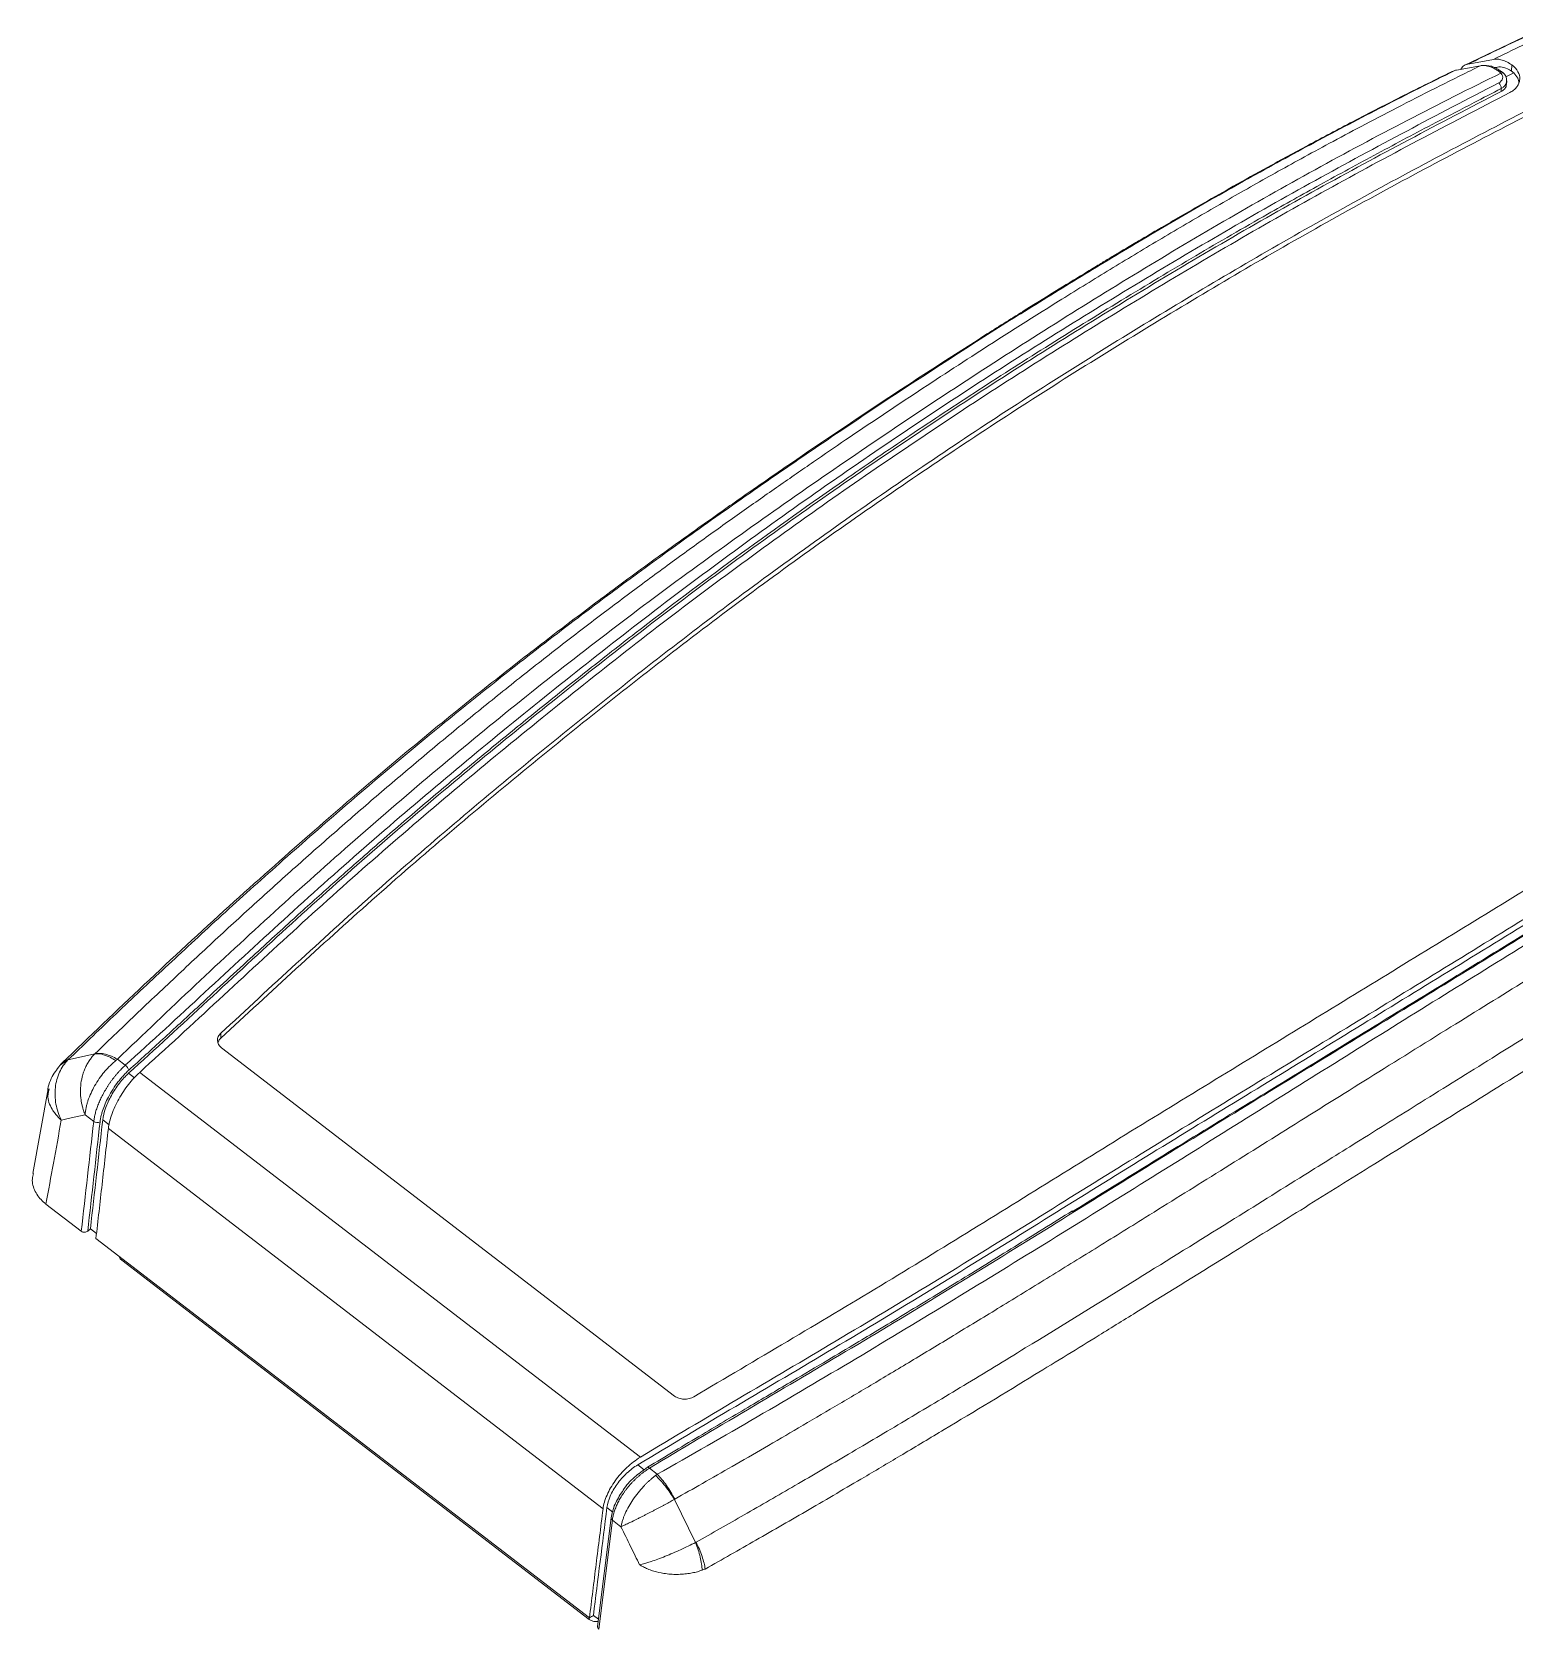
# Model space of a CAD drawing. Header units: inches. Extents: x 319 to 1827, y 1181 to 1488.
# Drawn here: x 1080.4 to 1131.9, y 1253.7 to 1309.1 of the extents above; entities that cross this region are included whole.
import ezdxf

# ---------------------------------------------------------------- set-up
doc = ezdxf.new("R2010")
doc.units = ezdxf.units.IN

msp = doc.modelspace()

# ---------------------------------------------------------------- linework, layer by layer
at = {"color": 7, "linetype": 'Continuous', "lineweight": 15}
for p, q in [((1132.181, 1308.948), (1130.119, 1307.961)), ((1129.772, 1307.773), (1129.668, 1307.74)), ((1131.158, 1307.889), (1131.273, 1307.911)), ((1131.49, 1307.694), (1131.421, 1307.754)), ((1131.764, 1307.768), (1131.777, 1307.984)), ((1131.59, 1307.309), (1131.597, 1307.437)), ((1087, 1274.413), (1086.994, 1274.232)), ((1087.018, 1273.907), (1102.737, 1261.827)), ((1081.496, 1273.384), (1081.442, 1273.329)), ((1083.684, 1273.295), (1083.413, 1273.503)), ((1101.549, 1259.705), (1084.182, 1273.051)), ((1081.013, 1272.482), (1080.477, 1269.543)), ((1081.013, 1272.316), (1081.039, 1272.478)), ((1082.29, 1271.578), (1082.589, 1271.349)), ((1083.096, 1271.099), (1100.254, 1257.913)), ((1080.932, 1268.482), (1082.158, 1267.54)), ((1082.38, 1267.549), (1082.474, 1267.63)), ((1082.685, 1267.468), (1082.474, 1267.63)), ((1082.665, 1267.289), (1099.783, 1254.134)), ((1083.56, 1266.543), (1099.772, 1254.084)), ((1102.134, 1259.116), (1101.863, 1259.324)), ((1103.463, 1256.751), (1102.73, 1258.245)), ((1100.536, 1257.605), (1100.065, 1253.833)), ((1100.577, 1257.525), (1100.105, 1253.747)), ((1100.577, 1257.525), (1100.875, 1257.295)), ((1099.921, 1254.221), (1100.097, 1254.086))]:
    msp.add_line(p, q, dxfattribs=at)
at = {"color": 8, "linetype": 'Continuous', "lineweight": 15}
for p, q in [((1131.192, 1307.872), (1131.273, 1307.911)), ((1131.568, 1307.573), (1131.842, 1307.706)), ((1131.407, 1307.165), (1131.401, 1307.058)), ((1081.453, 1273.326), (1081.465, 1273.349)), ((1081.695, 1273.481), (1081.454, 1273.327)), ((1084.006, 1272.86), (1083.799, 1273.019)), ((1082.899, 1271.4), (1083.123, 1271.228)), ((1083.562, 1266.599), (1083.56, 1266.543)), ((1101.686, 1259.272), (1101.462, 1259.444)), ((1100.388, 1257.96), (1100.592, 1257.803)), ((1099.772, 1254.084), (1099.775, 1254.14))]:
    msp.add_line(p, q, dxfattribs=at)
at = {"color": 7, "linetype": 'Continuous', "lineweight": 15, "flags": 128}
for points in [[(1131.141, 1308.177), (1130.695, 1308.092), (1130.249, 1308.008)], [(1130.688, 1307.956), (1130.242, 1307.871), (1129.796, 1307.787)], [(1081.695, 1273.481), (1082.163, 1273.586), (1082.63, 1273.692)], [(1081.706, 1273.492), (1081.7, 1273.486), (1081.695, 1273.481)]]:
    msp.add_lwpolyline(points, dxfattribs=at)
at = {"color": 7, "linetype": 'Continuous', "lineweight": 15}
for centre, radius, start, end in [((1129.844, 1307.691), 0.107, 84.9355, 116.2815), ((1130.736, 1307.86), 0.107, 84.961, 116.2513), ((1131.164, 1307.174), 0.243, 357.9513, 49.4288), ((1083.556, 1273.078), 0.252, 10.7896, 59.5438), ((1082.707, 1271.513), 0.202, 234.0036, 300.2209)]:
    msp.add_arc(centre, radius, start, end, dxfattribs=at)
at = {"color": 8, "linetype": 'Continuous', "lineweight": 15}
for centre, radius, start, end in [((1131.39, 1307.687), 0.074, 65.0996, 127.459), ((1131.438, 1307.627), 0.0826, 37.4113, 119.2902), ((1101.801, 1259.279), 0.077, 36.2227, 94.6237)]:
    msp.add_arc(centre, radius, start, end, dxfattribs=at)
at = {"color": 7, "linetype": 'Continuous', "lineweight": 15}
for points in [[(1130.249, 1308.008), (1130.917, 1308.334), (1131.591, 1308.656), (1132.27, 1308.975)], [(1131.141, 1308.177), (1131.806, 1308.501), (1132.467, 1308.817), (1133.131, 1309.127)], [(1131.842, 1307.706), (1131.818, 1307.729), (1131.792, 1307.75), (1131.764, 1307.768)], [(1131.777, 1307.984), (1131.804, 1307.965), (1131.83, 1307.944), (1131.853, 1307.922)], [(1082.637, 1273.699), (1082.635, 1273.697), (1082.633, 1273.694), (1082.63, 1273.692)], [(1082.158, 1267.54), (1082.302, 1268.81), (1082.445, 1270.079), (1082.589, 1271.349)], [(1082.38, 1267.549), (1082.523, 1268.812), (1082.666, 1270.075), (1082.809, 1271.338)], [(1082.899, 1271.4), (1082.758, 1270.143), (1082.616, 1268.886), (1082.474, 1267.63)], [(1102.73, 1258.245), (1102.733, 1258.247), (1102.736, 1258.249), (1102.739, 1258.251)], [(1100.388, 1257.96), (1100.232, 1256.714), (1100.077, 1255.468), (1099.921, 1254.221)], [(1103.479, 1256.759), (1103.474, 1256.756), (1103.469, 1256.754), (1103.463, 1256.751)], [(1099.921, 1254.221), (1099.875, 1254.192), (1099.829, 1254.163), (1099.783, 1254.134)]]:
    msp.add_open_spline(points, degree=3, dxfattribs=at)
for points, knots in [([(1131.777, 1307.984), (1131.719, 1308.023), (1131.662, 1308.057), (1131.548, 1308.114), (1131.492, 1308.136), (1131.385, 1308.169), (1131.333, 1308.179), (1131.233, 1308.187), (1131.185, 1308.185), (1131.141, 1308.177)], [0, 0, 0, 0, 0.25, 0.25, 0.5, 0.5, 0.75, 0.75, 1, 1, 1, 1]), ([(1129.683, 1307.746), (1129.134, 1307.475), (1127.987, 1306.91), (1126.329, 1306.057), (1124.754, 1305.226), (1123.371, 1304.476), (1122.175, 1303.811), (1121.162, 1303.238), (1120.331, 1302.76), (1119.687, 1302.386), (1119.224, 1302.114), (1118.91, 1301.929), (1118.667, 1301.784), (1118.427, 1301.642), (1118.145, 1301.474), (1117.821, 1301.28), (1117.455, 1301.059), (1116.867, 1300.703), (1116.009, 1300.179), (1114.845, 1299.458), (1112.841, 1298.196), (1110.124, 1296.436), (1107.347, 1294.569), (1105.232, 1293.107), (1103.73, 1292.05), (1102.235, 1290.979), (1100.676, 1289.839), (1098.978, 1288.568), (1097.105, 1287.126), (1094.985, 1285.441), (1092.617, 1283.487), (1090.001, 1281.243), (1087.213, 1278.758), (1084.345, 1276.118), (1082.441, 1274.288), (1081.498, 1273.382)], [0, 0, 0, 0, 0.031191, 0.065228, 0.095748, 0.122744, 0.146217, 0.166163, 0.182577, 0.195462, 0.204362, 0.21014, 0.214115, 0.218868, 0.224467, 0.230911, 0.2382, 0.246335, 0.26612, 0.289614, 0.316286, 0.386935, 0.454474, 0.486105, 0.517006, 0.54718, 0.578631, 0.614043, 0.653432, 0.696793, 0.749067, 0.806127, 0.867968, 0.934591, 1, 1, 1, 1]), ([(1081.706, 1273.492), (1081.96, 1273.737), (1082.477, 1274.236), (1083.273, 1274.997), (1084.103, 1275.784), (1084.968, 1276.595), (1085.867, 1277.43), (1086.803, 1278.29), (1087.774, 1279.172), (1088.782, 1280.077), (1089.828, 1281.002), (1091.634, 1282.578), (1094.04, 1284.613), (1096.883, 1286.899), (1099.212, 1288.693), (1101.289, 1290.242), (1103.364, 1291.746), (1105.693, 1293.388), (1108.253, 1295.142), (1110.369, 1296.549), (1111.964, 1297.588), (1112.963, 1298.232), (1113.976, 1298.877), (1115.004, 1299.523), (1116.046, 1300.169), (1117.103, 1300.816), (1118.175, 1301.463), (1119.263, 1302.109), (1120.365, 1302.753), (1121.483, 1303.396), (1122.618, 1304.034), (1123.768, 1304.669), (1124.936, 1305.3), (1126.122, 1305.927), (1127.328, 1306.551), (1128.552, 1307.172), (1129.38, 1307.581), (1129.796, 1307.787)], [0, 0, 0, 0, 0.017702, 0.036086, 0.055154, 0.074904, 0.095337, 0.116454, 0.138256, 0.160743, 0.183916, 0.207777, 0.280078, 0.3408, 0.389904, 0.427377, 0.47094, 0.518955, 0.571422, 0.628339, 0.648305, 0.668508, 0.688949, 0.709629, 0.730548, 0.751705, 0.773101, 0.794736, 0.816611, 0.838726, 0.861079, 0.883662, 0.906474, 0.929517, 0.952786, 0.976283, 1, 1, 1, 1]), ([(1082.637, 1273.699), (1082.886, 1273.94), (1083.383, 1274.419), (1084.13, 1275.133), (1084.874, 1275.839), (1085.613, 1276.534), (1086.346, 1277.218), (1087.073, 1277.891), (1087.795, 1278.553), (1088.513, 1279.205), (1089.23, 1279.851), (1089.947, 1280.49), (1090.665, 1281.125), (1091.388, 1281.757), (1092.114, 1282.387), (1092.846, 1283.014), (1093.584, 1283.64), (1094.329, 1284.264), (1095.079, 1284.885), (1095.834, 1285.503), (1096.592, 1286.115), (1097.348, 1286.719), (1098.1, 1287.312), (1098.843, 1287.89), (1099.575, 1288.454), (1100.296, 1289.001), (1101.005, 1289.534), (1101.702, 1290.053), (1102.391, 1290.56), (1103.071, 1291.056), (1103.744, 1291.542), (1104.408, 1292.018), (1105.064, 1292.484), (1105.708, 1292.937), (1106.338, 1293.378), (1106.951, 1293.804), (1107.725, 1294.338), (1108.931, 1295.161), (1110.758, 1296.388), (1113.216, 1297.999), (1115.328, 1299.34), (1116.899, 1300.314), (1117.74, 1300.83), (1118.58, 1301.34), (1119.424, 1301.845), (1120.271, 1302.347), (1121.12, 1302.843), (1121.968, 1303.332), (1122.818, 1303.816), (1123.689, 1304.304), (1124.61, 1304.811), (1125.617, 1305.356), (1126.737, 1305.952), (1127.976, 1306.597), (1129.305, 1307.273), (1130.225, 1307.727), (1130.688, 1307.956)], [0, 0, 0, 0, 0.017383, 0.034668, 0.051797, 0.068719, 0.085421, 0.101909, 0.118192, 0.134309, 0.150314, 0.16626, 0.182183, 0.198111, 0.214069, 0.230078, 0.246151, 0.262302, 0.278515, 0.294759, 0.311, 0.327166, 0.343164, 0.358903, 0.374347, 0.38949, 0.404331, 0.418895, 0.433226, 0.447364, 0.461321, 0.475083, 0.488637, 0.501943, 0.514941, 0.527571, 0.539781, 0.562669, 0.601732, 0.651759, 0.712612, 0.729622, 0.746406, 0.763176, 0.780018, 0.796906, 0.813801, 0.830605, 0.847282, 0.864236, 0.88209, 0.901558, 0.923293, 0.947553, 0.973539, 1, 1, 1, 1]), ([(1131.397, 1307.699), (1130.304, 1307.164), (1129.223, 1306.618), (1127.075, 1305.503), (1126.01, 1304.934), (1123.891, 1303.768), (1122.837, 1303.17), (1120.739, 1301.951), (1119.695, 1301.329), (1116.574, 1299.43), (1114.511, 1298.123), (1110.417, 1295.438), (1108.384, 1294.06), (1104.344, 1291.222), (1102.338, 1289.762), (1099.37, 1287.495), (1098.387, 1286.727), (1096.437, 1285.164), (1095.47, 1284.37), (1092.595, 1281.954), (1090.711, 1280.3), (1087.011, 1276.937), (1085.195, 1275.229), (1083.413, 1273.503)], [0, 0, 0, 0, 0.0625, 0.0625, 0.125, 0.125, 0.1875, 0.1875, 0.25, 0.25, 0.375, 0.375, 0.5, 0.5, 0.625, 0.625, 0.6875, 0.6875, 0.75, 0.75, 0.875, 0.875, 1, 1, 1, 1]), ([(1130.249, 1308.008), (1130.189, 1307.992), (1130.084, 1307.965), (1130.027, 1307.867), (1130.002, 1307.826)], [0, 0, 0, 0, 0.572452, 1, 1, 1, 1]), ([(1131.345, 1307.746), (1131.325, 1307.759), (1131.287, 1307.786), (1131.23, 1307.821), (1131.174, 1307.853), (1131.118, 1307.881), (1131.063, 1307.904), (1131.01, 1307.924), (1130.958, 1307.94), (1130.908, 1307.952), (1130.86, 1307.96), (1130.814, 1307.964), (1130.77, 1307.965), (1130.728, 1307.962), (1130.701, 1307.958), (1130.688, 1307.956)], [0, 0, 0, 0, 0.081006, 0.161779, 0.242184, 0.32209, 0.40137, 0.479901, 0.557569, 0.634265, 0.709891, 0.784354, 0.857574, 0.929477, 1, 1, 1, 1]), ([(1131.421, 1307.754), (1131.299, 1307.827), (1131.056, 1307.975), (1130.848, 1307.969), (1130.744, 1307.967)], [0, 0, 0, 0, 0.497157, 1, 1, 1, 1]), ([(1131.273, 1307.911), (1131.342, 1307.924), (1131.419, 1307.918), (1131.587, 1307.87), (1131.674, 1307.827), (1131.764, 1307.768)], [0, 0, 0, 0, 0.5, 0.5, 1, 1, 1, 1]), ([(1131.323, 1307.359), (1131.394, 1307.396), (1131.442, 1307.452), (1131.469, 1307.575), (1131.448, 1307.643), (1131.397, 1307.699)], [0, 0, 0, 0, 0.5, 0.5, 1, 1, 1, 1]), ([(1131.397, 1307.699), (1131.389, 1307.707), (1131.373, 1307.724), (1131.354, 1307.738), (1131.345, 1307.746)], [0, 0, 0, 0, 0.499628, 1, 1, 1, 1]), ([(1131.594, 1307.397), (1131.596, 1307.423), (1131.599, 1307.475), (1131.58, 1307.553), (1131.546, 1307.628), (1131.509, 1307.671), (1131.491, 1307.693)], [0, 0, 0, 0, 0.252756, 0.505137, 0.755221, 1, 1, 1, 1]), ([(1131.708, 1307.027), (1131.755, 1307.052), (1131.798, 1307.079), (1131.875, 1307.139), (1131.91, 1307.173), (1131.967, 1307.243), (1131.99, 1307.279), (1132.026, 1307.357), (1132.039, 1307.397), (1132.059, 1307.52), (1132.049, 1307.605), (1131.984, 1307.769), (1131.928, 1307.85), (1131.853, 1307.922)], [0, 0, 0, 0, 0.125, 0.125, 0.25, 0.25, 0.375, 0.375, 0.5, 0.5, 0.75, 0.75, 1, 1, 1, 1]), ([(1131.842, 1307.706), (1131.895, 1307.647), (1131.995, 1307.538), (1132.015, 1307.415), (1132.024, 1307.358)], [0, 0, 0, 0, 0.53806, 1, 1, 1, 1]), ([(1083.684, 1273.295), (1084.608, 1274.131), (1085.521, 1274.975), (1087.347, 1276.661), (1088.259, 1277.504), (1090.097, 1279.179), (1091.024, 1280.009), (1092.901, 1281.647), (1093.849, 1282.457), (1095.757, 1284.055), (1096.718, 1284.845), (1098.647, 1286.403), (1099.614, 1287.173), (1101.557, 1288.69), (1102.534, 1289.437), (1104.501, 1290.906), (1105.491, 1291.628), (1107.483, 1293.048), (1108.484, 1293.747), (1110.497, 1295.124), (1111.508, 1295.801), (1113.544, 1297.135), (1114.568, 1297.792), (1116.627, 1299.084), (1117.661, 1299.72), (1119.734, 1300.974), (1120.774, 1301.591), (1122.86, 1302.803), (1123.908, 1303.397), (1126.013, 1304.56), (1127.069, 1305.129), (1129.19, 1306.253), (1130.255, 1306.807), (1131.323, 1307.359)], [0, 0, 0, 0, 0.0625, 0.0625, 0.125, 0.125, 0.1875, 0.1875, 0.25, 0.25, 0.3125, 0.3125, 0.375, 0.375, 0.4375, 0.4375, 0.5, 0.5, 0.5625, 0.5625, 0.625, 0.625, 0.6875, 0.6875, 0.75, 0.75, 0.8125, 0.8125, 0.875, 0.875, 0.9375, 0.9375, 1, 1, 1, 1]), ([(1131.401, 1307.058), (1130.333, 1306.506), (1129.268, 1305.952), (1127.147, 1304.829), (1126.091, 1304.259), (1123.988, 1303.097), (1122.941, 1302.504), (1120.855, 1301.292), (1119.816, 1300.675), (1117.743, 1299.42), (1116.708, 1298.784), (1114.65, 1297.492), (1113.626, 1296.836), (1111.591, 1295.503), (1110.58, 1294.825), (1108.568, 1293.449), (1107.567, 1292.75), (1105.576, 1291.33), (1104.586, 1290.607), (1102.62, 1289.139), (1101.645, 1288.393), (1099.705, 1286.878), (1098.74, 1286.109), (1096.815, 1284.554), (1095.856, 1283.766), (1093.951, 1282.17), (1093.005, 1281.362), (1091.132, 1279.726), (1090.206, 1278.898), (1088.37, 1277.225), (1087.459, 1276.383), (1085.635, 1274.698), (1084.722, 1273.855), (1083.799, 1273.019)], [0, 0, 0, 0, 0.0625, 0.0625, 0.125, 0.125, 0.1875, 0.1875, 0.25, 0.25, 0.3125, 0.3125, 0.375, 0.375, 0.4375, 0.4375, 0.5, 0.5, 0.5625, 0.5625, 0.625, 0.625, 0.6875, 0.6875, 0.75, 0.75, 0.8125, 0.8125, 0.875, 0.875, 0.9375, 0.9375, 1, 1, 1, 1]), ([(1131.407, 1307.165), (1131.095, 1307.003), (1130.338, 1306.612), (1128.905, 1305.865), (1127.12, 1304.919), (1125.174, 1303.861), (1123.072, 1302.685), (1120.778, 1301.354), (1118.211, 1299.813), (1115.648, 1298.231), (1113.149, 1296.635), (1110.768, 1295.058), (1107.996, 1293.163), (1104.86, 1290.929), (1101.975, 1288.757), (1099.76, 1287.022), (1098.175, 1285.758), (1096.588, 1284.47), (1095.047, 1283.195), (1093.502, 1281.889), (1092.103, 1280.68), (1090.765, 1279.499), (1089.443, 1278.307), (1087.901, 1276.893), (1086.394, 1275.499), (1084.992, 1274.206), (1084.2, 1273.485), (1083.804, 1273.125)], [0, 0, 0, 0, 0.018313, 0.04433, 0.084198, 0.123581, 0.159683, 0.209467, 0.261055, 0.314463, 0.364575, 0.413504, 0.461252, 0.536843, 0.610428, 0.645135, 0.679617, 0.713008, 0.748096, 0.780202, 0.814613, 0.840897, 0.869837, 0.904099, 0.946224, 0.973126, 1, 1, 1, 1]), ([(1131.708, 1307.027), (1130.642, 1306.476), (1129.579, 1305.923), (1127.462, 1304.801), (1126.407, 1304.233), (1124.307, 1303.073), (1123.262, 1302.48), (1121.179, 1301.271), (1120.142, 1300.654), (1118.073, 1299.402), (1117.04, 1298.767), (1114.985, 1297.478), (1113.962, 1296.823), (1111.931, 1295.492), (1110.922, 1294.815), (1108.913, 1293.442), (1107.914, 1292.745), (1105.926, 1291.327), (1104.937, 1290.606), (1102.975, 1289.141), (1102.001, 1288.396), (1100.064, 1286.884), (1099.1, 1286.117), (1097.178, 1284.564), (1096.221, 1283.778), (1094.319, 1282.186), (1093.374, 1281.379), (1091.504, 1279.747), (1090.579, 1278.92), (1088.746, 1277.25), (1087.837, 1276.409), (1086.016, 1274.727), (1085.104, 1273.885), (1084.182, 1273.051)], [0, 0, 0, 0, 0.0625, 0.0625, 0.125, 0.125, 0.1875, 0.1875, 0.25, 0.25, 0.3125, 0.3125, 0.375, 0.375, 0.4375, 0.4375, 0.5, 0.5, 0.5625, 0.5625, 0.625, 0.625, 0.6875, 0.6875, 0.75, 0.75, 0.8125, 0.8125, 0.875, 0.875, 0.9375, 0.9375, 1, 1, 1, 1]), ([(1131.401, 1307.058), (1131.443, 1307.086), (1131.527, 1307.141), (1131.586, 1307.234), (1131.583, 1307.292), (1131.582, 1307.31)], [0, 0, 0, 0, 0.4138168, 0.8276448, 1, 1, 1, 1]), ([(1132.539, 1306.533), (1131.522, 1306.007), (1130.507, 1305.48), (1128.485, 1304.412), (1127.478, 1303.871), (1125.473, 1302.77), (1124.474, 1302.208), (1122.484, 1301.062), (1121.493, 1300.478), (1118.528, 1298.699), (1116.559, 1297.48), (1113.641, 1295.594), (1112.674, 1294.955), (1110.75, 1293.659), (1109.793, 1293.001), (1106.937, 1290.998), (1105.052, 1289.622), (1102.262, 1287.488), (1101.338, 1286.766), (1099.495, 1285.303), (1098.576, 1284.562), (1095.831, 1282.313), (1094.018, 1280.776), (1091.358, 1278.417), (1090.482, 1277.62), (1088.738, 1276.02), (1087.871, 1275.216), (1087, 1274.413)], [0, 0, 0, 0, 0.0625, 0.0625, 0.125, 0.125, 0.1875, 0.1875, 0.25, 0.25, 0.375, 0.375, 0.4375, 0.4375, 0.5, 0.5, 0.625, 0.625, 0.6875, 0.6875, 0.75, 0.75, 0.875, 0.875, 0.9375, 0.9375, 1, 1, 1, 1]), ([(1086.994, 1274.232), (1087.864, 1275.035), (1088.732, 1275.839), (1090.475, 1277.439), (1091.352, 1278.235), (1094.012, 1280.595), (1095.825, 1282.132), (1098.569, 1284.381), (1099.488, 1285.122), (1101.331, 1286.585), (1102.255, 1287.308), (1105.045, 1289.441), (1106.93, 1290.818), (1109.787, 1292.821), (1110.744, 1293.478), (1112.668, 1294.775), (1113.634, 1295.413), (1116.553, 1297.299), (1118.522, 1298.519), (1121.486, 1300.298), (1122.477, 1300.882), (1124.467, 1302.028), (1125.466, 1302.589), (1127.472, 1303.691), (1128.479, 1304.231), (1130.5, 1305.299), (1131.515, 1305.826), (1132.532, 1306.352)], [0, 0, 0, 0, 0.0625, 0.0625, 0.125, 0.125, 0.25, 0.25, 0.3125, 0.3125, 0.375, 0.375, 0.5, 0.5, 0.5625, 0.5625, 0.625, 0.625, 0.75, 0.75, 0.8125, 0.8125, 0.875, 0.875, 0.9375, 0.9375, 1, 1, 1, 1]), ([(1103.407, 1261.804), (1104.488, 1262.445), (1105.571, 1263.084), (1107.732, 1264.364), (1108.808, 1265.005), (1112.014, 1266.946), (1114.121, 1268.256), (1117.261, 1270.202), (1118.304, 1270.847), (1120.387, 1272.126), (1121.427, 1272.759), (1124.529, 1274.654), (1126.575, 1275.906), (1129.613, 1277.769), (1130.621, 1278.387), (1132.627, 1279.621), (1133.624, 1280.236), (1136.598, 1282.08), (1138.555, 1283.308), (1141.472, 1285.123), (1142.441, 1285.724), (1144.368, 1286.919), (1145.325, 1287.512), (1147.229, 1288.693), (1148.175, 1289.28), (1150.058, 1290.455), (1150.994, 1291.042), (1151.928, 1291.632)], [0, 0, 0, 0, 0.0625, 0.0625, 0.125, 0.125, 0.25, 0.25, 0.3125, 0.3125, 0.375, 0.375, 0.5, 0.5, 0.5625, 0.5625, 0.625, 0.625, 0.75, 0.75, 0.8125, 0.8125, 0.875, 0.875, 0.9375, 0.9375, 1, 1, 1, 1]), ([(1101.549, 1259.705), (1102.673, 1260.384), (1103.806, 1261.057), (1106.073, 1262.398), (1107.207, 1263.067), (1109.465, 1264.411), (1110.587, 1265.087), (1112.813, 1266.448), (1113.919, 1267.131), (1116.12, 1268.495), (1117.216, 1269.175), (1119.402, 1270.527), (1120.493, 1271.196), (1122.668, 1272.526), (1123.752, 1273.187), (1125.907, 1274.505), (1126.979, 1275.161), (1129.113, 1276.469), (1130.174, 1277.12), (1132.284, 1278.416), (1133.333, 1279.061), (1135.418, 1280.349), (1136.453, 1280.993), (1138.511, 1282.278), (1139.534, 1282.918), (1141.574, 1284.188), (1142.591, 1284.819), (1144.612, 1286.073), (1145.617, 1286.696), (1147.614, 1287.934), (1148.607, 1288.549), (1150.583, 1289.781), (1151.565, 1290.396), (1152.544, 1291.014)], [0, 0, 0, 0, 0.0625, 0.0625, 0.125, 0.125, 0.1875, 0.1875, 0.25, 0.25, 0.3125, 0.3125, 0.375, 0.375, 0.4375, 0.4375, 0.5, 0.5, 0.5625, 0.5625, 0.625, 0.625, 0.6875, 0.6875, 0.75, 0.75, 0.8125, 0.8125, 0.875, 0.875, 0.9375, 0.9375, 1, 1, 1, 1]), ([(1152.532, 1290.8), (1151.552, 1290.18), (1150.568, 1289.564), (1148.59, 1288.332), (1147.596, 1287.715), (1145.595, 1286.475), (1144.588, 1285.851), (1142.562, 1284.594), (1141.543, 1283.962), (1139.496, 1282.688), (1138.47, 1282.046), (1136.407, 1280.758), (1135.37, 1280.113), (1133.281, 1278.822), (1132.23, 1278.175), (1130.116, 1276.878), (1129.054, 1276.226), (1126.919, 1274.917), (1125.845, 1274.26), (1123.687, 1272.94), (1122.602, 1272.278), (1120.424, 1270.947), (1119.332, 1270.277), (1117.144, 1268.924), (1116.048, 1268.242), (1113.844, 1266.877), (1112.737, 1266.193), (1110.508, 1264.832), (1109.385, 1264.155), (1107.125, 1262.81), (1105.989, 1262.141), (1103.72, 1260.798), (1102.587, 1260.125), (1101.462, 1259.444)], [0, 0, 0, 0, 0.0625, 0.0625, 0.125, 0.125, 0.1875, 0.1875, 0.25, 0.25, 0.3125, 0.3125, 0.375, 0.375, 0.4375, 0.4375, 0.5, 0.5, 0.5625, 0.5625, 0.625, 0.625, 0.6875, 0.6875, 0.75, 0.75, 0.8125, 0.8125, 0.875, 0.875, 0.9375, 0.9375, 1, 1, 1, 1]), ([(1101.863, 1259.324), (1102.989, 1260.005), (1104.124, 1260.679), (1106.395, 1262.023), (1107.532, 1262.693), (1109.795, 1264.04), (1110.92, 1264.719), (1113.153, 1266.083), (1114.262, 1266.768), (1116.471, 1268.137), (1117.57, 1268.82), (1119.762, 1270.176), (1120.856, 1270.848), (1123.038, 1272.182), (1124.124, 1272.845), (1126.284, 1274.166), (1127.358, 1274.823), (1129.494, 1276.133), (1130.556, 1276.784), (1132.671, 1278.083), (1133.722, 1278.73), (1135.812, 1280.022), (1136.851, 1280.667), (1138.914, 1281.956), (1139.941, 1282.598), (1141.987, 1283.872), (1143.007, 1284.505), (1145.034, 1285.762), (1146.042, 1286.387), (1148.045, 1287.628), (1149.04, 1288.244), (1151.018, 1289.478), (1152.002, 1290.094), (1152.982, 1290.713)], [0, 0, 0, 0, 0.0625, 0.0625, 0.125, 0.125, 0.1875, 0.1875, 0.25, 0.25, 0.3125, 0.3125, 0.375, 0.375, 0.4375, 0.4375, 0.5, 0.5, 0.5625, 0.5625, 0.625, 0.625, 0.6875, 0.6875, 0.75, 0.75, 0.8125, 0.8125, 0.875, 0.875, 0.9375, 0.9375, 1, 1, 1, 1]), ([(1153.501, 1290.712), (1152.542, 1290.073), (1151.568, 1289.446), (1149.596, 1288.195), (1148.599, 1287.574), (1146.586, 1286.326), (1145.57, 1285.7), (1143.526, 1284.439), (1142.498, 1283.804), (1139.398, 1281.89), (1137.311, 1280.601), (1133.1, 1278.005), (1130.978, 1276.696), (1126.702, 1274.04), (1124.549, 1272.692), (1121.285, 1270.653), (1120.19, 1269.971), (1117.99, 1268.601), (1116.883, 1267.913), (1113.546, 1265.852), (1111.297, 1264.479), (1106.752, 1261.766), (1104.455, 1260.427), (1102.134, 1259.116)], [0, 0, 0, 0, 0.0625, 0.0625, 0.125, 0.125, 0.1875, 0.1875, 0.25, 0.25, 0.375, 0.375, 0.5, 0.5, 0.625, 0.625, 0.6875, 0.6875, 0.75, 0.75, 0.875, 0.875, 1, 1, 1, 1]), ([(1102.739, 1258.251), (1103.06, 1258.432), (1103.728, 1258.81), (1104.764, 1259.403), (1105.876, 1260.045), (1107.061, 1260.735), (1108.319, 1261.475), (1109.65, 1262.264), (1111.051, 1263.104), (1112.523, 1263.993), (1114.063, 1264.931), (1115.671, 1265.918), (1117.346, 1266.952), (1119.303, 1268.166), (1121.563, 1269.573), (1124.148, 1271.186), (1126.865, 1272.885), (1129.592, 1274.583), (1132.294, 1276.256), (1134.936, 1277.886), (1137.603, 1279.53), (1139.663, 1280.802), (1141.13, 1281.707), (1142.011, 1282.252), (1142.934, 1282.822), (1143.896, 1283.416), (1144.899, 1284.035), (1145.94, 1284.678), (1147.019, 1285.344), (1148.135, 1286.034), (1149.287, 1286.749), (1150.472, 1287.491), (1151.689, 1288.261), (1152.937, 1289.061), (1153.77, 1289.612), (1154.194, 1289.892)], [0, 0, 0, 0, 0.017224, 0.035855, 0.055895, 0.077342, 0.100197, 0.124461, 0.150134, 0.177217, 0.205711, 0.235616, 0.266931, 0.299657, 0.346032, 0.395424, 0.447821, 0.503211, 0.554308, 0.606236, 0.659002, 0.712611, 0.729466, 0.747194, 0.765797, 0.785272, 0.805622, 0.826848, 0.848953, 0.871934, 0.895792, 0.920526, 0.946137, 0.97263, 1, 1, 1, 1]), ([(1154.99, 1288.425), (1154.789, 1288.291), (1154.387, 1288.024), (1153.781, 1287.628), (1153.175, 1287.236), (1152.57, 1286.848), (1151.964, 1286.462), (1151.36, 1286.08), (1150.756, 1285.701), (1150.153, 1285.324), (1149.551, 1284.949), (1148.95, 1284.576), (1148.351, 1284.205), (1147.753, 1283.835), (1147.157, 1283.466), (1146.562, 1283.099), (1145.97, 1282.734), (1145.38, 1282.369), (1144.792, 1282.006), (1144.206, 1281.645), (1143.623, 1281.284), (1143.042, 1280.925), (1142.463, 1280.568), (1141.887, 1280.212), (1141.313, 1279.858), (1140.742, 1279.506), (1140.174, 1279.155), (1139.608, 1278.805), (1139.045, 1278.458), (1138.484, 1278.112), (1137.926, 1277.768), (1137.371, 1277.426), (1136.042, 1276.607), (1134.005, 1275.351), (1131.322, 1273.692), (1128.852, 1272.157), (1126.628, 1270.769), (1124.37, 1269.359), (1121.795, 1267.754), (1118.579, 1265.754), (1115.497, 1263.854), (1112.804, 1262.217), (1110.76, 1260.989), (1108.808, 1259.831), (1106.948, 1258.743), (1105.184, 1257.725), (1104.035, 1257.074), (1103.479, 1256.759)], [0, 0, 0, 0, 0.013033, 0.026, 0.038902, 0.051736, 0.0645, 0.077197, 0.089825, 0.102383, 0.114873, 0.127294, 0.139646, 0.151929, 0.164142, 0.176282, 0.18835, 0.200345, 0.212269, 0.224121, 0.235901, 0.247609, 0.259245, 0.27081, 0.282302, 0.293723, 0.305072, 0.316349, 0.327554, 0.338688, 0.349751, 0.360741, 0.371661, 0.428577, 0.481044, 0.52906, 0.572623, 0.610096, 0.659199, 0.719921, 0.792224, 0.83161, 0.869089, 0.904664, 0.93834, 0.970118, 1, 1, 1, 1]), ([(1155.272, 1287.467), (1155.109, 1287.359), (1154.77, 1287.133), (1154.24, 1286.786), (1153.671, 1286.416), (1152.943, 1285.947), (1151.992, 1285.342), (1150.848, 1284.622), (1149.643, 1283.871), (1148.515, 1283.172), (1147.33, 1282.44), (1145.666, 1281.412), (1143.361, 1279.989), (1140.37, 1278.141), (1136.926, 1276.016), (1133.375, 1273.829), (1129.947, 1271.704), (1127.063, 1269.906), (1124.476, 1268.291), (1121.811, 1266.63), (1119.474, 1265.179), (1117.177, 1263.76), (1114.939, 1262.387), (1112.666, 1261.009), (1110.688, 1259.827), (1109.126, 1258.901), (1107.43, 1257.908), (1105.59, 1256.845), (1104.384, 1256.162), (1103.797, 1255.829)], [0, 0, 0, 0, 0.010564, 0.021923, 0.034075, 0.047019, 0.068328, 0.094296, 0.118897, 0.14339, 0.164151, 0.191822, 0.245295, 0.304125, 0.371803, 0.450513, 0.51361, 0.57242, 0.618127, 0.662716, 0.724847, 0.75042, 0.791782, 0.8498, 0.876166, 0.900437, 0.935214, 0.968471, 1, 1, 1, 1]), ([(1116.527, 1268.213), (1116.874, 1268.428), (1118.162, 1269.227), (1120.406, 1270.614), (1123.317, 1272.39), (1126.303, 1274.215), (1129.297, 1276.051), (1132.256, 1277.867), (1135.196, 1279.677), (1138.182, 1281.538), (1140.738, 1283.135), (1142.458, 1284.204), (1143.152, 1284.634), (1143.304, 1284.729)], [0, 0, 0, 0, 0.037413, 0.138743, 0.243741, 0.354155, 0.46694, 0.576295, 0.685951, 0.799842, 0.918759, 0.982106, 1, 1, 1, 1]), ([(1087, 1274.413), (1086.96, 1274.376), (1086.929, 1274.335), (1086.889, 1274.246), (1086.879, 1274.2), (1086.884, 1274.061), (1086.933, 1273.972), (1087.018, 1273.907)], [0, 0, 0, 0, 0.25, 0.25, 0.5, 0.5, 1, 1, 1, 1]), ([(1086.994, 1274.232), (1086.958, 1274.196), (1086.912, 1274.15), (1086.901, 1274.095), (1086.898, 1274.082)], [0, 0, 0, 0, 0.771759, 1, 1, 1, 1]), ([(1081.459, 1273.346), (1081.349, 1273.204), (1081.12, 1272.907), (1080.979, 1272.523), (1080.999, 1272.318), (1081, 1272.314)], [0, 0, 0, 0, 0.472327, 0.989201, 1, 1, 1, 1]), ([(1081.463, 1271.391), (1081.376, 1271.569), (1081.314, 1271.756), (1081.245, 1272.142), (1081.237, 1272.338), (1081.279, 1272.714), (1081.328, 1272.894), (1081.476, 1273.218), (1081.576, 1273.363), (1081.695, 1273.481)], [0, 0, 0, 0, 0.25, 0.25, 0.5, 0.5, 0.75, 0.75, 1, 1, 1, 1]), ([(1081.454, 1273.327), (1081.442, 1273.321), (1081.419, 1273.311), (1081.412, 1273.286), (1081.409, 1273.275)], [0, 0, 0, 0, 0.542871, 1, 1, 1, 1]), ([(1082.29, 1271.578), (1082.281, 1271.6), (1082.262, 1271.648), (1082.233, 1271.731), (1082.203, 1271.831), (1082.175, 1271.947), (1082.15, 1272.082), (1082.125, 1272.3), (1082.127, 1272.578), (1082.174, 1272.855), (1082.235, 1273.059), (1082.297, 1273.214), (1082.369, 1273.356), (1082.45, 1273.483), (1082.536, 1273.596), (1082.599, 1273.66), (1082.63, 1273.692)], [0, 0, 0, 0, 0.030087, 0.067288, 0.11188, 0.164145, 0.219419, 0.286575, 0.443, 0.572143, 0.649494, 0.724788, 0.797705, 0.867993, 0.935466, 1, 1, 1, 1]), ([(1082.29, 1271.578), (1082.291, 1271.602), (1082.295, 1271.647), (1082.303, 1271.714), (1082.314, 1271.78), (1082.327, 1271.842), (1082.341, 1271.903), (1082.356, 1271.96), (1082.372, 1272.015), (1082.412, 1272.138), (1082.486, 1272.328), (1082.618, 1272.588), (1082.774, 1272.834), (1082.924, 1273.03), (1083.051, 1273.175), (1083.152, 1273.278), (1083.253, 1273.374), (1083.322, 1273.43), (1083.356, 1273.459)], [0, 0, 0, 0, 0.037579, 0.073315, 0.107256, 0.139434, 0.169876, 0.198596, 0.225601, 0.250879, 0.3808, 0.500717, 0.629658, 0.750224, 0.814341, 0.877391, 0.939298, 1, 1, 1, 1]), ([(1083.684, 1273.295), (1083.663, 1273.276), (1083.62, 1273.238), (1083.557, 1273.176), (1083.494, 1273.111), (1083.433, 1273.044), (1083.372, 1272.974), (1083.313, 1272.902), (1083.255, 1272.828), (1083.198, 1272.753), (1083.144, 1272.675), (1083.091, 1272.597), (1083.04, 1272.517), (1082.991, 1272.436), (1082.944, 1272.355), (1082.9, 1272.274), (1082.858, 1272.192), (1082.819, 1272.111), (1082.783, 1272.029), (1082.749, 1271.949), (1082.718, 1271.869), (1082.691, 1271.79), (1082.666, 1271.712), (1082.644, 1271.636), (1082.625, 1271.562), (1082.61, 1271.489), (1082.597, 1271.418), (1082.592, 1271.372), (1082.589, 1271.349)], [0, 0, 0, 0, 0.039744, 0.079394, 0.118939, 0.15838, 0.197718, 0.236955, 0.276089, 0.315119, 0.354047, 0.392871, 0.431592, 0.47021, 0.508725, 0.547136, 0.585444, 0.623649, 0.66175, 0.699748, 0.737642, 0.775432, 0.813119, 0.8507, 0.888177, 0.925554, 0.962833, 1, 1, 1, 1]), ([(1082.63, 1273.692), (1082.721, 1273.705), (1082.834, 1273.692), (1083.084, 1273.612), (1083.221, 1273.544), (1083.356, 1273.459)], [0, 0, 0, 0, 0.5, 0.5, 1, 1, 1, 1]), ([(1083.413, 1273.503), (1083.271, 1273.585), (1083.126, 1273.647), (1082.859, 1273.714), (1082.737, 1273.72), (1082.637, 1273.699)], [0, 0, 0, 0, 0.5, 0.5, 1, 1, 1, 1]), ([(1083.356, 1273.458), (1083.365, 1273.466), (1083.384, 1273.482), (1083.403, 1273.496), (1083.413, 1273.503)], [0, 0, 0, 0, 0.498419, 1, 1, 1, 1]), ([(1083.804, 1273.125), (1083.786, 1273.109), (1083.75, 1273.076), (1083.697, 1273.023), (1083.644, 1272.969), (1083.592, 1272.912), (1083.541, 1272.853), (1083.49, 1272.792), (1083.392, 1272.668), (1083.253, 1272.472), (1083.1, 1272.208), (1082.978, 1271.953), (1082.902, 1271.749), (1082.854, 1271.585), (1082.825, 1271.458), (1082.814, 1271.378), (1082.809, 1271.338)], [0, 0, 0, 0, 0.036988, 0.073741, 0.110356, 0.146927, 0.183549, 0.220319, 0.25733, 0.399962, 0.542483, 0.665729, 0.789018, 0.859399, 0.929494, 1, 1, 1, 1]), ([(1083.799, 1273.019), (1083.688, 1272.919), (1083.581, 1272.802), (1083.376, 1272.539), (1083.282, 1272.399), (1083.159, 1272.178), (1083.122, 1272.104), (1083.055, 1271.957), (1083.024, 1271.883), (1082.947, 1271.665), (1082.914, 1271.527), (1082.899, 1271.4)], [0, 0, 0, 0, 0.25, 0.25, 0.5, 0.5, 0.625, 0.625, 0.75, 0.75, 1, 1, 1, 1]), ([(1084.182, 1273.051), (1084.049, 1272.93), (1083.92, 1272.79), (1083.672, 1272.472), (1083.559, 1272.302), (1083.41, 1272.036), (1083.365, 1271.947), (1083.284, 1271.77), (1083.247, 1271.681), (1083.154, 1271.418), (1083.113, 1271.252), (1083.096, 1271.099)], [0, 0, 0, 0, 0.25, 0.25, 0.5, 0.5, 0.625, 0.625, 0.75, 0.75, 1, 1, 1, 1]), ([(1081.463, 1271.391), (1081.528, 1271.406), (1081.66, 1271.437), (1081.936, 1271.5), (1082.146, 1271.547), (1082.29, 1271.578)], [0, 0, 0, 0, 0.2366331, 0.4807962, 1, 1, 1, 1]), ([(1080.932, 1268.482), (1081.018, 1268.956), (1081.195, 1269.926), (1081.372, 1270.895), (1081.463, 1271.391)], [0, 0, 0, 0, 0.488098, 1, 1, 1, 1]), ([(1082.665, 1267.289), (1082.736, 1267.914), (1082.88, 1269.184), (1083.023, 1270.454), (1083.096, 1271.099)], [0, 0, 0, 0, 0.492227, 1, 1, 1, 1]), ([(1080.501, 1269.539), (1080.484, 1269.478), (1080.425, 1269.271), (1080.538, 1268.916), (1080.745, 1268.633), (1080.903, 1268.505), (1080.932, 1268.482)], [0, 0, 0, 0, 0.160044, 0.541094, 0.917373, 1, 1, 1, 1]), ([(1116.543, 1268.253), (1116.2, 1268.041), (1115.204, 1267.427), (1113.548, 1266.399), (1111.643, 1265.231), (1110.14, 1264.321), (1108.96, 1263.615), (1107.974, 1263.028), (1106.755, 1262.307), (1105.304, 1261.449), (1103.621, 1260.453), (1102.429, 1259.737), (1101.795, 1259.356)], [0, 0, 0, 0, 0.071741, 0.207713, 0.341136, 0.462634, 0.513589, 0.579895, 0.661686, 0.758964, 0.871733, 1, 1, 1, 1]), ([(1082.158, 1267.54), (1082.187, 1267.518), (1082.228, 1267.506), (1082.311, 1267.51), (1082.352, 1267.525), (1082.38, 1267.549)], [0, 0, 0, 0, 0.5, 0.5, 1, 1, 1, 1]), ([(1083.468, 1266.672), (1083.479, 1266.644), (1083.499, 1266.596), (1083.542, 1266.558), (1083.56, 1266.543)], [0, 0, 0, 0, 0.59332, 1, 1, 1, 1]), ([(1102.737, 1261.827), (1102.779, 1261.794), (1102.829, 1261.768), (1102.94, 1261.731), (1103, 1261.721), (1103.184, 1261.715), (1103.308, 1261.745), (1103.407, 1261.804)], [0, 0, 0, 0, 0.25, 0.25, 0.5, 0.5, 1, 1, 1, 1]), ([(1100.254, 1257.913), (1100.273, 1258.065), (1100.319, 1258.226), (1100.428, 1258.478), (1100.47, 1258.561), (1100.565, 1258.728), (1100.619, 1258.811), (1100.736, 1258.974), (1100.799, 1259.053), (1100.933, 1259.205), (1101.005, 1259.279), (1101.154, 1259.417), (1101.23, 1259.481), (1101.387, 1259.601), (1101.467, 1259.656), (1101.549, 1259.705)], [0, 0, 0, 0, 0.25, 0.25, 0.375, 0.375, 0.5, 0.5, 0.625, 0.625, 0.75, 0.75, 0.875, 0.875, 1, 1, 1, 1]), ([(1101.462, 1259.444), (1101.327, 1259.363), (1101.197, 1259.264), (1100.95, 1259.033), (1100.838, 1258.907), (1100.691, 1258.704), (1100.647, 1258.636), (1100.568, 1258.498), (1100.533, 1258.428), (1100.442, 1258.22), (1100.404, 1258.086), (1100.388, 1257.96)], [0, 0, 0, 0, 0.25, 0.25, 0.5, 0.5, 0.625, 0.625, 0.75, 0.75, 1, 1, 1, 1]), ([(1101.796, 1259.356), (1101.643, 1259.247), (1101.337, 1259.03), (1101.033, 1258.713), (1100.932, 1258.534), (1100.924, 1258.519)], [0, 0, 0, 0, 0.476856, 0.954713, 1, 1, 1, 1]), ([(1100.577, 1257.525), (1100.58, 1257.548), (1100.586, 1257.593), (1100.6, 1257.663), (1100.617, 1257.734), (1100.639, 1257.807), (1100.663, 1257.881), (1100.692, 1257.956), (1100.724, 1258.032), (1100.759, 1258.108), (1100.798, 1258.185), (1100.84, 1258.261), (1100.885, 1258.338), (1100.934, 1258.415), (1100.985, 1258.49), (1101.04, 1258.565), (1101.097, 1258.639), (1101.157, 1258.712), (1101.22, 1258.784), (1101.284, 1258.853), (1101.351, 1258.921), (1101.42, 1258.987), (1101.491, 1259.05), (1101.563, 1259.111), (1101.636, 1259.169), (1101.711, 1259.224), (1101.787, 1259.276), (1101.838, 1259.308), (1101.863, 1259.324)], [0, 0, 0, 0, 0.037167, 0.074446, 0.111823, 0.1493, 0.186881, 0.224568, 0.262358, 0.300252, 0.33825, 0.376351, 0.414556, 0.452864, 0.491275, 0.52979, 0.568408, 0.607129, 0.645953, 0.684881, 0.723911, 0.763045, 0.802282, 0.84162, 0.881061, 0.920606, 0.960256, 1, 1, 1, 1]), ([(1102.075, 1259.073), (1102.052, 1259.054), (1102.005, 1259.018), (1101.935, 1258.959), (1101.865, 1258.897), (1101.795, 1258.831), (1101.724, 1258.762), (1101.613, 1258.646), (1101.463, 1258.472), (1101.291, 1258.238), (1101.139, 1257.993), (1101.04, 1257.798), (1100.976, 1257.645), (1100.937, 1257.535), (1100.901, 1257.416), (1100.884, 1257.337), (1100.875, 1257.295)], [0, 0, 0, 0, 0.040338, 0.081217, 0.122626, 0.164546, 0.206949, 0.249822, 0.370379, 0.499333, 0.61924, 0.749174, 0.801446, 0.860595, 0.9267, 1, 1, 1, 1]), ([(1102.134, 1259.116), (1102.124, 1259.109), (1102.105, 1259.094), (1102.085, 1259.08), (1102.075, 1259.072)], [0, 0, 0, 0, 0.501581, 1, 1, 1, 1]), ([(1102.73, 1258.245), (1102.638, 1258.399), (1102.531, 1258.555), (1102.305, 1258.84), (1102.187, 1258.969), (1102.075, 1259.073)], [0, 0, 0, 0, 0.5, 0.5, 1, 1, 1, 1]), ([(1102.134, 1259.116), (1102.239, 1259.008), (1102.35, 1258.873), (1102.559, 1258.575), (1102.657, 1258.411), (1102.739, 1258.251)], [0, 0, 0, 0, 0.5, 0.5, 1, 1, 1, 1]), ([(1100.924, 1258.519), (1100.829, 1258.371), (1100.629, 1258.058), (1100.568, 1257.761), (1100.536, 1257.605)], [0, 0, 0, 0, 0.474854, 1, 1, 1, 1]), ([(1102.73, 1258.245), (1102.705, 1258.231), (1102.655, 1258.204), (1102.577, 1258.161), (1102.496, 1258.117), (1102.411, 1258.071), (1102.324, 1258.024), (1102.234, 1257.975), (1102.141, 1257.926), (1102.047, 1257.877), (1101.952, 1257.827), (1101.856, 1257.777), (1101.759, 1257.727), (1101.663, 1257.678), (1101.561, 1257.626), (1101.394, 1257.542), (1101.204, 1257.448), (1101.033, 1257.368), (1100.935, 1257.322), (1100.891, 1257.302), (1100.875, 1257.295)], [0, 0, 0, 0, 0.038213, 0.077515, 0.117887, 0.159303, 0.201732, 0.245129, 0.289446, 0.334622, 0.38059, 0.427272, 0.474584, 0.522433, 0.570721, 0.631157, 0.785029, 0.891661, 0.962527, 1, 1, 1, 1]), ([(1100.254, 1257.913), (1100.174, 1257.273), (1100.017, 1256.014), (1099.86, 1254.754), (1099.783, 1254.134)], [0, 0, 0, 0, 0.507773, 1, 1, 1, 1]), ([(1101.523, 1255.975), (1101.472, 1256.079), (1101.368, 1256.291), (1101.153, 1256.731), (1100.988, 1257.067), (1100.875, 1257.295)], [0, 0, 0, 0, 0.236633, 0.480796, 1, 1, 1, 1]), ([(1103.463, 1256.751), (1103.301, 1256.667), (1103.124, 1256.581), (1102.767, 1256.418), (1102.585, 1256.34), (1102.236, 1256.2), (1102.069, 1256.138), (1101.767, 1256.038), (1101.634, 1256), (1101.523, 1255.975)], [0, 0, 0, 0, 0.25, 0.25, 0.5, 0.5, 0.75, 0.75, 1, 1, 1, 1]), ([(1103.69, 1255.787), (1103.685, 1255.92), (1103.662, 1256.077), (1103.584, 1256.41), (1103.529, 1256.585), (1103.463, 1256.751)], [0, 0, 0, 0, 0.5, 0.5, 1, 1, 1, 1]), ([(1103.479, 1256.759), (1103.561, 1256.598), (1103.634, 1256.429), (1103.744, 1256.108), (1103.781, 1255.957), (1103.797, 1255.829)], [0, 0, 0, 0, 0.5, 0.5, 1, 1, 1, 1]), ([(1103.69, 1255.787), (1103.663, 1255.778), (1103.61, 1255.76), (1103.527, 1255.735), (1103.438, 1255.713), (1103.345, 1255.693), (1103.247, 1255.676), (1103.146, 1255.662), (1103.04, 1255.651), (1102.931, 1255.644), (1102.82, 1255.642), (1102.706, 1255.643), (1102.552, 1255.652), (1102.318, 1255.679), (1102.097, 1255.728), (1101.899, 1255.792), (1101.764, 1255.846), (1101.63, 1255.911), (1101.556, 1255.955), (1101.523, 1255.975)], [0, 0, 0, 0, 0.038376, 0.07799, 0.11883, 0.160873, 0.204086, 0.248429, 0.293849, 0.340283, 0.387655, 0.435882, 0.484868, 0.584005, 0.73741, 0.781271, 0.868162, 0.940805, 1, 1, 1, 1]), ([(1103.69, 1255.787), (1103.708, 1255.794), (1103.744, 1255.807), (1103.779, 1255.822), (1103.797, 1255.829)], [0, 0, 0, 0, 0.499197, 1, 1, 1, 1]), ([(1099.772, 1254.084), (1099.804, 1254.064), (1099.867, 1254.025), (1099.981, 1253.999), (1100.055, 1254.006), (1100.087, 1254.009)], [0, 0, 0, 0, 0.3616005, 0.7231715, 1, 1, 1, 1]), ([(1100.068, 1253.833), (1100.066, 1253.825), (1100.064, 1253.804), (1100.077, 1253.773), (1100.097, 1253.755), (1100.105, 1253.747)], [0, 0, 0, 0, 0.260387, 0.663684, 1, 1, 1, 1])]:
    msp.add_open_spline(points, degree=3, knots=knots, dxfattribs=at)
at = {"color": 8, "linetype": 'Continuous', "lineweight": 15}
for points, knots in [([(1131.407, 1307.165), (1131.436, 1307.183), (1131.493, 1307.218), (1131.569, 1307.301), (1131.585, 1307.373), (1131.596, 1307.419)], [0, 0, 0, 0, 0.274891, 0.534003, 1, 1, 1, 1]), ([(1081.482, 1273.364), (1081.509, 1273.392), (1081.568, 1273.453), (1081.657, 1273.478), (1081.706, 1273.492)], [0, 0, 0, 0, 0.458416, 1, 1, 1, 1]), ([(1081.463, 1271.391), (1081.397, 1271.457), (1081.288, 1271.566), (1081.194, 1271.7), (1081.07, 1271.912), (1080.974, 1272.119), (1081.008, 1272.291), (1081.013, 1272.316)], [0, 0, 0, 0, 0.236358, 0.392316, 0.441607, 0.922187, 1, 1, 1, 1]), ([(1100.577, 1257.525), (1100.564, 1257.537), (1100.546, 1257.555), (1100.536, 1257.582), (1100.534, 1257.597), (1100.536, 1257.605), (1100.536, 1257.605)], [0, 0, 0, 0, 0.472483, 0.729011, 0.991666, 1, 1, 1, 1])]:
    msp.add_open_spline(points, degree=3, knots=knots, dxfattribs=at)

doc.saveas('drawing.dxf')
